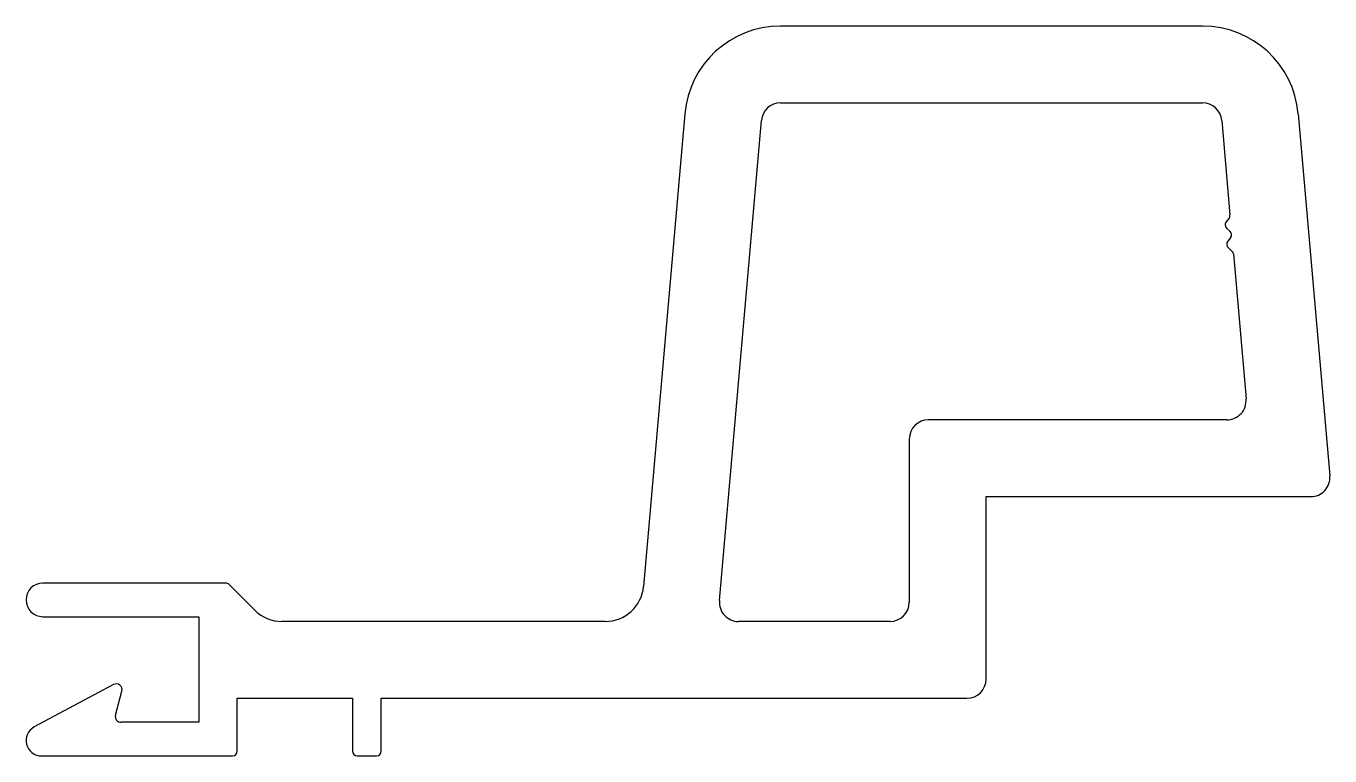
# Model space of a CAD drawing. Extents: x 1912.9 to 1980.8, y 2010 to 2048.
import ezdxf

# ---------------------------------------------------------------- set-up
doc = ezdxf.new("R2010")
doc.units = 0
doc.layers.get('0').update_dxf_attribs({"linetype": 'CONTINUOUS'})

msp = doc.modelspace()

# ---------------------------------------------------------------- linework, layer by layer
for p, q in [((1974.132, 2048.041), (1952.151, 2048.041)), ((1947.17, 2043.477), (1945.017, 2018.867)), ((1952.151, 2044.041), (1974.132, 2044.041)), ((1979.113, 2043.477), (1980.762, 2024.628)), ((1948.967, 2018.128), (1951.155, 2043.128)), ((1975.128, 2043.128), (1975.559, 2038.206)), ((1975.501, 2038.023), (1975.36, 2037.855)), ((1975.391, 2037.502), (1975.559, 2037.361)), ((1975.59, 2037.009), (1975.448, 2036.84)), ((1975.479, 2036.488), (1975.648, 2036.346)), ((1975.736, 2036.177), (1976.397, 2028.628)), ((1975.4, 2027.541), (1959.857, 2027.541)), ((1958.857, 2026.541), (1958.857, 2018.041)), ((1962.857, 2014.041), (1962.857, 2023.541)), ((1962.857, 2023.541), (1979.766, 2023.541)), ((1923.253, 2019.041), (1913.732, 2019.041)), ((1923.43, 2018.968), (1924.771, 2017.627)), ((1913.732, 2017.291), (1921.857, 2017.291)), ((1921.857, 2017.291), (1921.857, 2011.791)), ((1943.024, 2017.041), (1926.185, 2017.041)), ((1957.857, 2017.041), (1949.964, 2017.041)), ((1917.416, 2013.756), (1913.28, 2011.547)), ((1917.513, 2012.169), (1917.847, 2013.413)), ((1923.857, 2010.291), (1923.857, 2013.041)), ((1923.857, 2013.041), (1929.857, 2013.041)), ((1929.857, 2013.041), (1929.857, 2010.291)), ((1931.357, 2010.291), (1931.357, 2013.041)), ((1931.357, 2013.041), (1961.857, 2013.041)), ((1921.857, 2011.791), (1917.803, 2011.791)), ((1913.657, 2010.041), (1923.607, 2010.041)), ((1930.107, 2010.041), (1931.107, 2010.041))]:
    msp.add_line(p, q)
for centre, radius, start, end in [((1952.151, 2043.041), 5, 90, 175), ((1974.132, 2043.041), 5, 5, 90), ((1952.151, 2043.041), 1, 90, 175), ((1974.132, 2043.041), 1, 5.00001, 90), ((1975.31, 2038.184), 0.25, 320, 5), ((1975.551, 2037.694), 0.25, 140, 230), ((1975.398, 2037.169), 0.25, 320, 50), ((1975.64, 2036.679), 0.25, 140, 230), ((1975.487, 2036.155), 0.25, 5, 50), ((1975.4, 2028.541), 1, 270, 5), ((1959.857, 2026.541), 1, 90, 180), ((1979.766, 2024.541), 1, 270, 5), ((1913.732, 2018.166), 0.875, 90, 270), ((1923.253, 2018.791), 0.25, 45, 90), ((1943.024, 2019.041), 2, 270, 355), ((1926.185, 2019.041), 2, 225, 270), ((1949.964, 2018.041), 1, 175, 270), ((1957.857, 2018.041), 1, 270, 0), ((1917.557, 2013.491), 0.3, 345, 118.10843), ((1961.857, 2014.041), 1, 270, 0), ((1917.803, 2012.091), 0.3, 165, 270), ((1913.657, 2010.841), 0.8, 118.10843, 270), ((1923.607, 2010.291), 0.25, 270, 360), ((1930.107, 2010.291), 0.25, 180, 270), ((1931.107, 2010.291), 0.25, 270, 360)]:
    msp.add_arc(centre, radius, start, end)

doc.saveas('drawing.dxf')
